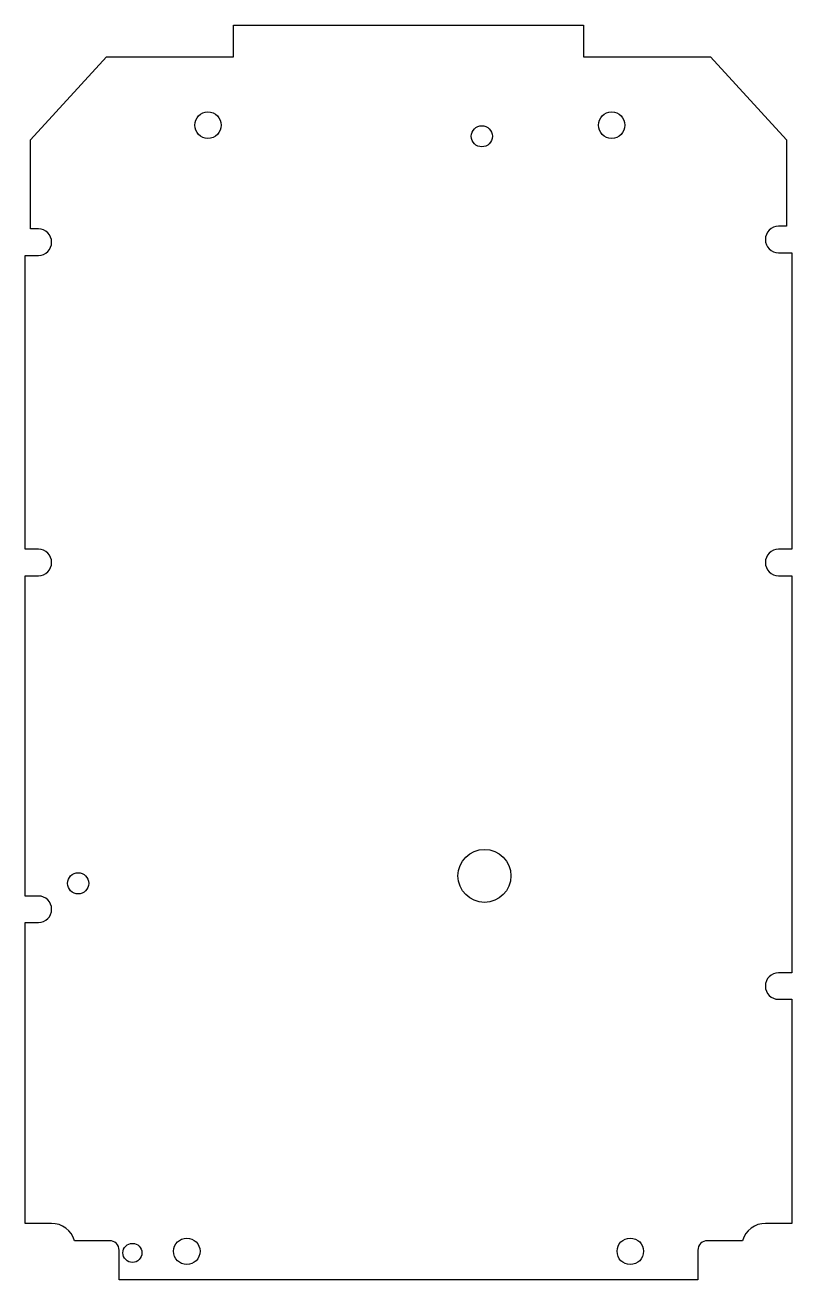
# Model space of a CAD drawing. Header units: millimetres. Extents: x -36 to 36, y -118 to 0.
import ezdxf

# ---------------------------------------------------------------- set-up
doc = ezdxf.new("R2010")
doc.units = ezdxf.units.MM
doc.layers.get('0').update_dxf_attribs({"linetype": 'CONTINUOUS'})

msp = doc.modelspace()

# ---------------------------------------------------------------- linework, layer by layer
msp.add_lwpolyline([(-33.7, -113.16), (-36.17, -113.16), (-36.17, -84.75), (-34.92, -84.75, 1), (-34.92, -82.25), (-36.17, -82.25), (-36.17, -52), (-34.92, -52, 1), (-34.92, -49.5), (-36.17, -49.5), (-36.17, -21.75), (-34.92, -21.75, 1), (-34.92, -19.25), (-35.68, -19.25), (-35.68, -10.83), (-28.5, -3), (-16.5, -3), (-16.5, 0), (16.5, 0), (16.5, -3), (28.5, -3), (35.67, -10.83), (35.67, -19), (34.92, -19, 1), (34.92, -21.5), (36.17, -21.5), (36.17, -49.5), (34.92, -49.5, 1), (34.92, -52), (36.17, -52), (36.17, -89.5), (34.92, -89.5, 1), (34.92, -92), (36.17, -92), (36.17, -113.16), (33.7, -113.16, 0.331675), (31.5, -114.8), (28.2, -114.8, 0.414214), (27.3, -115.7), (27.3, -118.5), (-27.3, -118.5), (-27.3, -115.7, 0.414214), (-28.2, -114.8), (-31.5, -114.8, 0.331675)], format="xyb", close=True)
for centre, radius in [((-18.92, -9.45), 1.25), ((19.17, -9.45), 1.25), ((6.92, -10.5), 1), ((7.17, -80.35), 2.5), ((-31.17, -81.05), 1), ((-20.92, -115.8), 1.25), ((20.93, -115.8), 1.25), ((-26.05, -115.95), 0.9)]:
    msp.add_circle(centre, radius)

doc.saveas('drawing.dxf')
